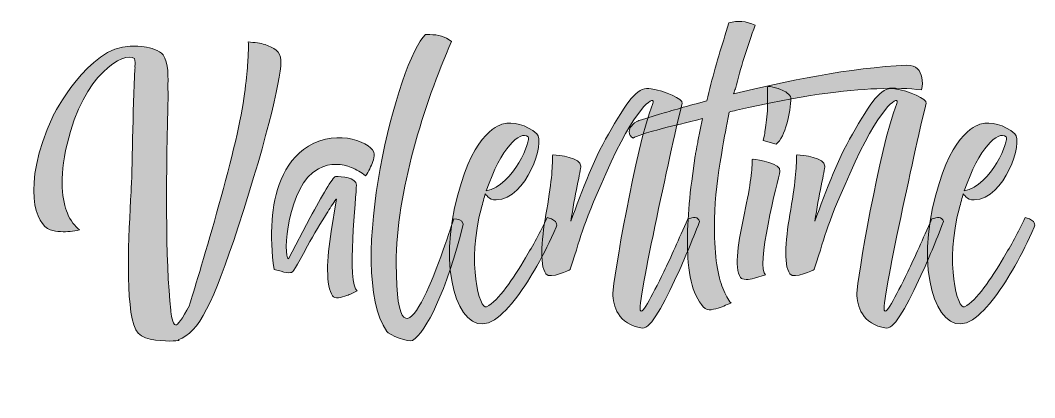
# Model space of a CAD drawing. Header units: inches. Extents: x 138 to 931, y -827 to -252.
# Drawn here: x 138 to 931, y -827 to -532 of the extents above; entities that cross this region are included whole.
import ezdxf

# ---------------------------------------------------------------- set-up
doc = ezdxf.new("R2010")
doc.units = ezdxf.units.IN
doc.header["$MEASUREMENT"] = 0
doc.layers.add('Layer 1', color=7, linetype='Continuous')

# ---------------------------------------------------------------- blocks, each defined once
blk = doc.blocks.new('block 4')
at = {"layer": 'Layer 1', "true_color": 0xffffff}
h = blk.add_hatch(color=7, dxfattribs=at)
h.dxf.hatch_style = 2
edge = h.paths.add_edge_path()
edge.add_spline(control_points=[(843.16, -576.59), (843.84, -579.64), (843.84, -582.69), (842.82, -586.41), (833.68, -585.05), (821.84, -584.72), (807.97, -585.39), (783.94, -586.41), (748.42, -590.47), (698.34, -602.31), (695.97, -602.65), (694.28, -603.32), (692.59, -603.66), (692.59, -603.66), (691.91, -606.71), (691.91, -606.71), (691.91, -606.71), (690.56, -613.48), (690.56, -613.48), (690.56, -615.51), (680.07, -663.55), (681.08, -692.65), (680.74, -718.03), (683.79, -732.24), (687.51, -741.38), (689.54, -746.45), (691.57, -750.51), (693.94, -752.88), (693.6, -752.88), (693.6, -752.88), (693.26, -753.22), (693.26, -753.22), (690.89, -754.23), (690.89, -754.23), (687.85, -755.59), (683.45, -757.28), (678.38, -758.3), (673.98, -759.31), (670.25, -754.57), (666.53, -746.79), (663.49, -740.7), (661.46, -732.24), (660.44, -721.41), (660.44, -721.41), (660.44, -721.08), (660.44, -721.08), (659.09, -703.82), (660.1, -681.82), (663.15, -657.8), (663.15, -657.8), (665.86, -637.5), (665.86, -637.5), (665.86, -637.5), (666.19, -637.16), (666.19, -637.16), (666.19, -635.81), (666.53, -634.45), (666.87, -632.76), (666.87, -632.09), (666.87, -631.75), (667.21, -631.41), (667.21, -630.39), (667.55, -629.04), (667.89, -627.35), (667.89, -627.35), (667.89, -626.33), (667.89, -626.33), (667.89, -626.33), (671.61, -608.74), (671.61, -608.74), (645.55, -615.17), (632.02, -618.55), (624.91, -620.92), (620.85, -622.27), (618.48, -623.29), (617.47, -623.96), (616.45, -623.63), (615.78, -622.95), (615.1, -621.93), (614.09, -620.24), (614.09, -618.21), (615.1, -615.84), (616.12, -614.15), (617.81, -612.46), (620.18, -611.11), (621.19, -610.43), (622.54, -610.09), (623.9, -609.75), (623.9, -609.75), (638.11, -605.36), (638.11, -605.36), (647.24, -602.65), (659.76, -598.93), (674.99, -594.87), (679.05, -577.61), (683.79, -560.69), (689.2, -544.11), (689.2, -544.11), (692.25, -533.96), (692.25, -533.96), (699.01, -531.93), (705.78, -532.61), (712.89, -535.65), (706.46, -552.91), (701.38, -569.49), (697.32, -585.39), (696.98, -586.41), (696.31, -587.76), (695.97, -589.45), (736.24, -579.64), (787.33, -568.81), (831.32, -567.12), (839.1, -566.78), (842.14, -571.52), (843.16, -576.59)], knot_values=[0, 0, 0, 0, 1, 1, 1, 2, 2, 2, 3, 3, 3, 4, 4, 4, 5, 5, 5, 6, 6, 6, 7, 7, 7, 8, 8, 8, 9, 9, 9, 10, 10, 10, 11, 11, 11, 12, 12, 12, 13, 13, 13, 14, 14, 14, 15, 15, 15, 16, 16, 16, 17, 17, 17, 18, 18, 18, 19, 19, 19, 20, 20, 20, 21, 21, 21, 22, 22, 22, 23, 23, 23, 24, 24, 24, 25, 25, 25, 26, 26, 26, 27, 27, 27, 28, 28, 28, 29, 29, 29, 30, 30, 30, 31, 31, 31, 32, 32, 32, 33, 33, 33, 34, 34, 34, 35, 35, 35, 36, 36, 36, 37, 37, 37, 38, 38, 38, 38], degree=3, periodic=1)
h = blk.add_hatch(color=7, dxfattribs=at)
h.dxf.hatch_style = 2
edge = h.paths.add_edge_path()
edge.add_spline(control_points=[(432.06, -722.09), (432.06, -826.98), (469.61, -709.57), (477.06, -687.24), (480.1, -687.24), (483.49, -687.58), (484.5, -691.3), (471.3, -744.08), (455.4, -775.55), (444.91, -782.32), (442.21, -784.01), (426.3, -777.92), (424.61, -775.21), (391.79, -726.15), (433.75, -561.71), (455.06, -543.1), (455.06, -543.1), (458.45, -543.1), (458.45, -543.1), (464.88, -543.1), (470.29, -544.45), (475.37, -548.51), (453.71, -597.24), (432.06, -666.94), (432.06, -722.09)], knot_values=[0, 0, 0, 0, 1, 1, 1, 2, 2, 2, 3, 3, 3, 4, 4, 4, 5, 5, 5, 6, 6, 6, 7, 7, 7, 8, 8, 8, 8], degree=3, periodic=1)
h = blk.add_hatch(color=7, dxfattribs=at)
h.dxf.hatch_style = 2
edge = h.paths.add_edge_path()
edge.add_spline(control_points=[(329.54, -550.88), (335.97, -553.25), (342.06, -556.29), (341.72, -563.06), (343.41, -570.5), (332.25, -620.58), (308.56, -693.33), (288.6, -752.88), (278.11, -776.23), (261.53, -781.64), (261.53, -781.98), (261.87, -782.32), (262.2, -782.32), (261.19, -782.32), (258.82, -782.66), (255.1, -782.66), (246.3, -782.66), (231.75, -781.64), (228.37, -773.86), (219.57, -755.93), (222.96, -699.08), (224.65, -665.92), (225.66, -651.37), (226, -601.29), (227.69, -569.83), (227.69, -569.49), (228.03, -569.15), (227.69, -568.13), (227.69, -568.13), (227.69, -567.8), (227.69, -567.8), (228.03, -566.1), (227.69, -564.07), (227.35, -561.71), (219.23, -556.29), (187.43, -573.21), (174.57, -628.7), (168.14, -656.79), (170.85, -673.03), (174.91, -682.84), (177.27, -688.59), (180.66, -692.99), (184.38, -695.7), (182.01, -696.37), (179.31, -696.71), (176.94, -697.05), (172.54, -697.39), (166.79, -697.39), (161.37, -695.7), (150.55, -691.98), (138.03, -662.88), (163.4, -607.05), (163.74, -606.37), (191.49, -552.23), (223.97, -552.23), (223.97, -552.23), (224.65, -552.23), (224.65, -552.23), (228.37, -551.89), (231.75, -552.23), (234.8, -552.57), (240.21, -553.58), (246.64, -555.28), (249.68, -559), (254.08, -564.75), (253.75, -577.27), (253.41, -585.39), (253.41, -587.08), (253.75, -587.76), (253.75, -588.77), (253.75, -588.77), (253.75, -590.13), (253.75, -590.13), (252.05, -647.31), (251.38, -721.75), (255.78, -758.63), (255.78, -761.34), (257.13, -769.8), (259.5, -770.14), (261.19, -770.48), (264.57, -765.4), (270.33, -754.91), (270.33, -754.57), (303.82, -646.97), (311.61, -601.29), (315.33, -578.29), (316.01, -565.77), (316.34, -557.98), (316.68, -553.58), (316.68, -550.54), (316.34, -548.85), (321.42, -549.19), (325.82, -549.86), (329.54, -550.88)], knot_values=[0, 0, 0, 0, 1, 1, 1, 2, 2, 2, 3, 3, 3, 4, 4, 4, 5, 5, 5, 6, 6, 6, 7, 7, 7, 8, 8, 8, 9, 9, 9, 10, 10, 10, 11, 11, 11, 12, 12, 12, 13, 13, 13, 14, 14, 14, 15, 15, 15, 16, 16, 16, 17, 17, 17, 18, 18, 18, 19, 19, 19, 20, 20, 20, 21, 21, 21, 22, 22, 22, 23, 23, 23, 24, 24, 24, 25, 25, 25, 26, 26, 26, 27, 27, 27, 28, 28, 28, 29, 29, 29, 30, 30, 30, 31, 31, 31, 31], degree=3, periodic=1)
h = blk.add_hatch(color=7, dxfattribs=at)
h.dxf.hatch_style = 2
edge = h.paths.add_edge_path()
edge.add_spline(control_points=[(669.25, -689.27), (663.15, -705.17), (657.4, -719.04), (651.65, -731.56), (641.84, -752.21), (631.35, -773.52), (624.58, -772.51), (605.29, -769.8), (601.57, -754.91), (601.57, -745.44), (601.57, -735.96), (619.17, -632.09), (632.7, -596.89), (635.41, -590.47), (621.87, -595.54), (600.22, -642.58), (575.86, -696.04), (578.9, -694.68), (568.07, -726.49), (568.07, -726.49), (568.07, -726.83), (568.07, -726.83), (567.74, -726.83), (552.51, -734.61), (549.13, -730.21), (543.71, -723.11), (546.08, -700.44), (549.8, -679.8), (553.86, -656.79), (554.54, -643.93), (554.2, -637.5), (554.54, -637.16), (554.88, -637.16), (554.88, -637.16), (559.28, -637.16), (576.53, -639.53), (576.53, -645.96), (576.53, -649), (571.46, -669.31), (568.75, -688.93), (576.87, -666.26), (588.37, -636.15), (600.22, -617.2), (614.77, -591.82), (621.87, -583.7), (631.35, -585.39), (641.84, -587.08), (656.73, -593.51), (655.71, -596.89), (654.36, -600.62), (622.89, -740.36), (622.89, -757.28), (622.89, -765.4), (631.69, -748.14), (641.5, -728.52), (646.91, -717.02), (653, -703.14), (660.11, -687.24), (664.51, -685.89), (668.23, -685.21), (669.25, -689.27)], knot_values=[0, 0, 0, 0, 1, 1, 1, 2, 2, 2, 3, 3, 3, 4, 4, 4, 5, 5, 5, 6, 6, 6, 7, 7, 7, 8, 8, 8, 9, 9, 9, 10, 10, 10, 11, 11, 11, 12, 12, 12, 13, 13, 13, 14, 14, 14, 15, 15, 15, 16, 16, 16, 17, 17, 17, 18, 18, 18, 19, 19, 19, 20, 20, 20, 20], degree=3, periodic=1)
h = blk.add_hatch(color=7, dxfattribs=at)
h.dxf.hatch_style = 2
edge = h.paths.add_edge_path()
edge.add_spline(control_points=[(732.17, -650.02), (730.82, -656.11), (712.55, -726.83), (721.01, -730.89), (721.01, -730.89), (712.21, -733.59), (712.21, -733.59), (707.81, -734.61), (702.74, -735.29), (701.38, -732.92), (695.97, -725.81), (700.03, -703.48), (704.43, -682.84), (709.5, -659.83), (710.52, -647.31), (710.52, -640.88), (710.86, -640.55), (710.86, -640.55), (711.19, -640.55), (715.26, -640.55), (733.19, -643.93), (732.17, -650.02)], knot_values=[0, 0, 0, 0, 1, 1, 1, 2, 2, 2, 3, 3, 3, 4, 4, 4, 5, 5, 5, 6, 6, 6, 7, 7, 7, 7], degree=3, periodic=1)
edge = h.paths.add_edge_path()
edge.add_spline(control_points=[(729.13, -628.7), (729.13, -628.7), (718.98, -626), (718.98, -626), (718.98, -626), (719.99, -621.6), (719.99, -621.6), (720.67, -618.55), (721.34, -613.81), (722.02, -607.39), (723.38, -594.87), (721.68, -584.72), (722.7, -583.7), (722.7, -583.7), (724.05, -583.7), (724.05, -583.7), (724.05, -583.7), (724.73, -583.7), (724.73, -583.7), (727.43, -584.38), (730.14, -585.05), (732.51, -586.07), (736.57, -587.42), (740.29, -589.79), (740.63, -592.5), (740.63, -603.66), (736.57, -623.29), (729.13, -628.7)], knot_values=[0, 0, 0, 0, 1, 1, 1, 2, 2, 2, 3, 3, 3, 4, 4, 4, 5, 5, 5, 6, 6, 6, 7, 7, 7, 8, 8, 8, 9, 9, 9, 9], degree=3, periodic=1)
h = blk.add_hatch(color=7, dxfattribs=at)
h.dxf.hatch_style = 2
edge = h.paths.add_edge_path()
edge.add_spline(control_points=[(860.07, -689.27), (853.98, -705.17), (848.23, -719.04), (842.48, -731.56), (832.67, -752.21), (822.17, -773.52), (815.41, -772.51), (796.12, -769.8), (792.4, -754.91), (792.4, -745.44), (792.4, -735.96), (810, -632.09), (823.53, -596.89), (826.24, -590.47), (812.7, -595.54), (791.05, -642.58), (766.68, -696.04), (769.73, -694.68), (758.9, -726.49), (758.9, -726.49), (758.9, -726.83), (758.9, -726.83), (758.56, -726.83), (743.34, -734.61), (739.95, -730.21), (734.54, -723.11), (736.91, -700.44), (740.63, -679.8), (744.69, -656.79), (745.37, -643.93), (745.03, -637.5), (745.37, -637.16), (745.71, -637.16), (745.71, -637.16), (750.1, -637.16), (767.36, -639.53), (767.36, -645.96), (767.36, -649), (762.28, -669.31), (759.58, -688.93), (767.7, -666.26), (779.2, -636.15), (791.05, -617.2), (805.6, -591.82), (812.7, -583.7), (822.17, -585.39), (832.67, -587.08), (847.55, -593.51), (846.54, -596.89), (845.19, -600.62), (813.72, -740.36), (813.72, -757.28), (813.72, -765.4), (822.51, -748.14), (832.33, -728.52), (837.74, -717.02), (843.83, -703.14), (850.94, -687.24), (855.34, -685.89), (859.06, -685.21), (860.07, -689.27)], knot_values=[0, 0, 0, 0, 1, 1, 1, 2, 2, 2, 3, 3, 3, 4, 4, 4, 5, 5, 5, 6, 6, 6, 7, 7, 7, 8, 8, 8, 9, 9, 9, 10, 10, 10, 11, 11, 11, 12, 12, 12, 13, 13, 13, 14, 14, 14, 15, 15, 15, 16, 16, 16, 17, 17, 17, 18, 18, 18, 19, 19, 19, 20, 20, 20, 20], degree=3, periodic=1)
h = blk.add_hatch(color=7, dxfattribs=at)
h.dxf.hatch_style = 2
edge = h.paths.add_edge_path()
edge.add_spline(control_points=[(347.81, -718.37), (347.81, -718.37), (364.72, -686.22), (364.72, -686.22), (373.86, -669.98), (382.32, -654.08), (384.69, -654.08), (389.09, -654.08), (400.93, -654.42), (400.93, -660.85), (400.93, -667.28), (393.15, -739.01), (401.6, -743.41), (398.56, -745.1), (395.85, -746.11), (393.48, -747.13), (389.09, -748.82), (384.01, -749.84), (382.32, -747.47), (376.9, -740.02), (377.58, -718.03), (381.3, -697.05), (381.3, -697.05), (385.03, -673.03), (385.03, -673.03), (385.36, -671.67), (385.36, -671.34), (385.03, -671.67), (382.66, -675.4), (379.95, -679.12), (377.58, -683.18), (373.18, -689.95), (367.77, -699.08), (362.69, -708.22), (353.22, -725.81), (351.53, -729.2), (349.5, -729.2), (347.81, -729.54), (344.76, -729.2), (342.05, -728.18), (342.05, -728.18), (336.64, -726.83), (336.64, -726.83), (334.61, -713.63), (333.93, -700.77), (334.95, -688.25), (336.64, -667.61), (342.73, -642.91), (363.37, -630.39), (386.38, -615.84), (414.8, -628.36), (414.8, -636.48), (414.8, -640.55), (413.11, -644.27), (411.42, -647.99), (410.4, -650.02), (409.39, -651.71), (408.03, -653.4), (404.65, -650.7), (400.93, -648.67), (396.87, -646.97), (390.1, -644.27), (380.63, -642.91), (371.15, -647.99), (347.13, -660.51), (343.07, -717.35), (347.81, -718.37)], knot_values=[0, 0, 0, 0, 1, 1, 1, 2, 2, 2, 3, 3, 3, 4, 4, 4, 5, 5, 5, 6, 6, 6, 7, 7, 7, 8, 8, 8, 9, 9, 9, 10, 10, 10, 11, 11, 11, 12, 12, 12, 13, 13, 13, 14, 14, 14, 15, 15, 15, 16, 16, 16, 17, 17, 17, 18, 18, 18, 19, 19, 19, 20, 20, 20, 21, 21, 21, 22, 22, 22, 22], degree=3, periodic=1)
h = blk.add_hatch(color=7, dxfattribs=at)
h.dxf.hatch_style = 2
edge = h.paths.add_edge_path()
edge.add_spline(control_points=[(557.59, -691.98), (557.59, -692.65), (557.59, -693.33), (557.25, -693.67), (552.51, -704.5), (547.44, -714.65), (542.02, -724.12), (532.89, -740.36), (520.7, -758.3), (508.86, -766.08), (483.82, -782.32), (465.21, -735.29), (477.73, -678.44), (490.25, -621.93), (510.21, -614.49), (515.97, -612.8), (522.4, -611.11), (534.24, -613.48), (542.02, -620.58), (548.79, -627.35), (534.24, -671.34), (510.21, -672.35), (507.17, -672.69), (505.14, -671.34), (503.79, -669.98), (502.77, -668.97), (502.09, -668.29), (501.76, -667.61), (500.74, -669.98), (499.73, -675.73), (498.71, -678.44), (486.87, -721.75), (497.36, -758.63), (502.77, -755.93), (512.25, -751.19), (523.41, -733.93), (533.22, -717.69), (538.98, -708.22), (544.39, -697.73), (550.14, -686.22), (550.14, -686.22), (552.51, -686.9), (552.51, -686.9), (553.87, -687.24), (554.88, -688.25), (555.89, -688.59), (556.91, -689.61), (557.59, -690.62), (557.59, -691.98)], knot_values=[0, 0, 0, 0, 1, 1, 1, 2, 2, 2, 3, 3, 3, 4, 4, 4, 5, 5, 5, 6, 6, 6, 7, 7, 7, 8, 8, 8, 9, 9, 9, 10, 10, 10, 11, 11, 11, 12, 12, 12, 13, 13, 13, 14, 14, 14, 15, 15, 15, 16, 16, 16, 16], degree=3, periodic=1)
edge = h.paths.add_edge_path()
edge.add_spline(control_points=[(502.43, -665.25), (524.09, -661.52), (537.96, -624.64), (535.25, -622.95), (528.83, -617.87), (514.28, -631.41), (502.43, -665.25)], knot_values=[0, 0, 0, 0, 1, 1, 1, 2, 2, 2, 2], degree=3, periodic=1)
h = blk.add_hatch(color=7, dxfattribs=at)
h.dxf.hatch_style = 2
edge = h.paths.add_edge_path()
edge.add_spline(control_points=[(931.46, -691.98), (931.46, -692.65), (931.46, -693.33), (931.12, -693.67), (926.39, -704.5), (921.31, -714.65), (915.9, -724.12), (906.76, -740.36), (894.58, -758.3), (882.74, -766.08), (857.7, -782.32), (839.09, -735.29), (851.61, -678.44), (864.13, -621.93), (884.09, -614.49), (889.84, -612.8), (896.27, -611.11), (908.11, -613.48), (915.9, -620.58), (922.66, -627.35), (908.11, -671.34), (884.09, -672.35), (881.04, -672.69), (879.01, -671.34), (877.66, -669.98), (876.65, -668.97), (875.97, -668.29), (875.63, -667.61), (874.62, -669.98), (873.6, -675.73), (872.59, -678.44), (860.74, -721.75), (871.23, -758.63), (876.65, -755.93), (886.12, -751.19), (897.29, -733.93), (907.1, -717.69), (912.85, -708.22), (918.26, -697.73), (924.02, -686.22), (924.02, -686.22), (926.39, -686.9), (926.39, -686.9), (927.74, -687.24), (928.75, -688.25), (929.77, -688.59), (930.78, -689.61), (931.46, -690.62), (931.46, -691.98)], knot_values=[0, 0, 0, 0, 1, 1, 1, 2, 2, 2, 3, 3, 3, 4, 4, 4, 5, 5, 5, 6, 6, 6, 7, 7, 7, 8, 8, 8, 9, 9, 9, 10, 10, 10, 11, 11, 11, 12, 12, 12, 13, 13, 13, 14, 14, 14, 15, 15, 15, 16, 16, 16, 16], degree=3, periodic=1)
edge = h.paths.add_edge_path()
edge.add_spline(control_points=[(876.31, -665.25), (897.96, -661.52), (911.84, -624.64), (909.13, -622.95), (902.7, -617.87), (888.15, -631.41), (876.31, -665.25)], knot_values=[0, 0, 0, 0, 1, 1, 1, 2, 2, 2, 2], degree=3, periodic=1)
at = {"layer": 'Layer 1', "lineweight": 0}
for points, knots in [([(843.16, -576.59), (843.84, -579.64), (843.84, -582.69), (842.82, -586.41), (833.68, -585.05), (821.84, -584.72), (807.97, -585.39), (783.94, -586.41), (748.42, -590.47), (698.34, -602.31), (695.97, -602.65), (694.28, -603.32), (692.59, -603.66), (692.59, -603.66), (691.91, -606.71), (691.91, -606.71), (691.91, -606.71), (690.56, -613.48), (690.56, -613.48), (690.56, -615.51), (680.07, -663.55), (681.08, -692.65), (680.74, -718.03), (683.79, -732.24), (687.51, -741.38), (689.54, -746.45), (691.57, -750.51), (693.94, -752.88), (693.6, -752.88), (693.6, -752.88), (693.26, -753.22), (693.26, -753.22), (690.89, -754.23), (690.89, -754.23), (687.85, -755.59), (683.45, -757.28), (678.38, -758.3), (673.98, -759.31), (670.25, -754.57), (666.53, -746.79), (663.49, -740.7), (661.46, -732.24), (660.44, -721.41), (660.44, -721.41), (660.44, -721.08), (660.44, -721.08), (659.09, -703.82), (660.1, -681.82), (663.15, -657.8), (663.15, -657.8), (665.86, -637.5), (665.86, -637.5), (665.86, -637.5), (666.19, -637.16), (666.19, -637.16), (666.19, -635.81), (666.53, -634.45), (666.87, -632.76), (666.87, -632.09), (666.87, -631.75), (667.21, -631.41), (667.21, -630.39), (667.55, -629.04), (667.89, -627.35), (667.89, -627.35), (667.89, -626.33), (667.89, -626.33), (667.89, -626.33), (671.61, -608.74), (671.61, -608.74), (645.55, -615.17), (632.02, -618.55), (624.91, -620.92), (620.85, -622.27), (618.48, -623.29), (617.47, -623.96), (616.45, -623.63), (615.78, -622.95), (615.1, -621.93), (614.09, -620.24), (614.09, -618.21), (615.1, -615.84), (616.12, -614.15), (617.81, -612.46), (620.18, -611.11), (621.19, -610.43), (622.54, -610.09), (623.9, -609.75), (623.9, -609.75), (638.11, -605.36), (638.11, -605.36), (647.24, -602.65), (659.76, -598.93), (674.99, -594.87), (679.05, -577.61), (683.79, -560.69), (689.2, -544.11), (689.2, -544.11), (692.25, -533.96), (692.25, -533.96), (699.01, -531.93), (705.78, -532.61), (712.89, -535.65), (706.46, -552.91), (701.38, -569.49), (697.32, -585.39), (696.98, -586.41), (696.31, -587.76), (695.97, -589.45), (736.24, -579.64), (787.33, -568.81), (831.32, -567.12), (839.1, -566.78), (842.14, -571.52), (843.16, -576.59)], [0, 0, 0, 0, 1, 1, 1, 2, 2, 2, 3, 3, 3, 4, 4, 4, 5, 5, 5, 6, 6, 6, 7, 7, 7, 8, 8, 8, 9, 9, 9, 10, 10, 10, 11, 11, 11, 12, 12, 12, 13, 13, 13, 14, 14, 14, 15, 15, 15, 16, 16, 16, 17, 17, 17, 18, 18, 18, 19, 19, 19, 20, 20, 20, 21, 21, 21, 22, 22, 22, 23, 23, 23, 24, 24, 24, 25, 25, 25, 26, 26, 26, 27, 27, 27, 28, 28, 28, 29, 29, 29, 30, 30, 30, 31, 31, 31, 32, 32, 32, 33, 33, 33, 34, 34, 34, 35, 35, 35, 36, 36, 36, 37, 37, 37, 38, 38, 38, 38]), ([(432.06, -722.09), (432.06, -826.98), (469.61, -709.57), (477.06, -687.24), (480.1, -687.24), (483.49, -687.58), (484.5, -691.3), (471.3, -744.08), (455.4, -775.55), (444.91, -782.32), (442.21, -784.01), (426.3, -777.92), (424.61, -775.21), (391.79, -726.15), (433.75, -561.71), (455.06, -543.1), (455.06, -543.1), (458.45, -543.1), (458.45, -543.1), (464.88, -543.1), (470.29, -544.45), (475.37, -548.51), (453.71, -597.24), (432.06, -666.94), (432.06, -722.09)], [0, 0, 0, 0, 1, 1, 1, 2, 2, 2, 3, 3, 3, 4, 4, 4, 5, 5, 5, 6, 6, 6, 7, 7, 7, 8, 8, 8, 8]), ([(329.54, -550.88), (335.97, -553.25), (342.06, -556.29), (341.72, -563.06), (343.41, -570.5), (332.25, -620.58), (308.56, -693.33), (288.6, -752.88), (278.11, -776.23), (261.53, -781.64), (261.53, -781.98), (261.87, -782.32), (262.2, -782.32), (261.19, -782.32), (258.82, -782.66), (255.1, -782.66), (246.3, -782.66), (231.75, -781.64), (228.37, -773.86), (219.57, -755.93), (222.96, -699.08), (224.65, -665.92), (225.66, -651.37), (226, -601.29), (227.69, -569.83), (227.69, -569.49), (228.03, -569.15), (227.69, -568.13), (227.69, -568.13), (227.69, -567.8), (227.69, -567.8), (228.03, -566.1), (227.69, -564.07), (227.35, -561.71), (219.23, -556.29), (187.43, -573.21), (174.57, -628.7), (168.14, -656.79), (170.85, -673.03), (174.91, -682.84), (177.27, -688.59), (180.66, -692.99), (184.38, -695.7), (182.01, -696.37), (179.31, -696.71), (176.94, -697.05), (172.54, -697.39), (166.79, -697.39), (161.37, -695.7), (150.55, -691.98), (138.03, -662.88), (163.4, -607.05), (163.74, -606.37), (191.49, -552.23), (223.97, -552.23), (223.97, -552.23), (224.65, -552.23), (224.65, -552.23), (228.37, -551.89), (231.75, -552.23), (234.8, -552.57), (240.21, -553.58), (246.64, -555.28), (249.68, -559), (254.08, -564.75), (253.75, -577.27), (253.41, -585.39), (253.41, -587.08), (253.75, -587.76), (253.75, -588.77), (253.75, -588.77), (253.75, -590.13), (253.75, -590.13), (252.05, -647.31), (251.38, -721.75), (255.78, -758.63), (255.78, -761.34), (257.13, -769.8), (259.5, -770.14), (261.19, -770.48), (264.57, -765.4), (270.33, -754.91), (270.33, -754.57), (303.82, -646.97), (311.61, -601.29), (315.33, -578.29), (316.01, -565.77), (316.34, -557.98), (316.68, -553.58), (316.68, -550.54), (316.34, -548.85), (321.42, -549.19), (325.82, -549.86), (329.54, -550.88)], [0, 0, 0, 0, 1, 1, 1, 2, 2, 2, 3, 3, 3, 4, 4, 4, 5, 5, 5, 6, 6, 6, 7, 7, 7, 8, 8, 8, 9, 9, 9, 10, 10, 10, 11, 11, 11, 12, 12, 12, 13, 13, 13, 14, 14, 14, 15, 15, 15, 16, 16, 16, 17, 17, 17, 18, 18, 18, 19, 19, 19, 20, 20, 20, 21, 21, 21, 22, 22, 22, 23, 23, 23, 24, 24, 24, 25, 25, 25, 26, 26, 26, 27, 27, 27, 28, 28, 28, 29, 29, 29, 30, 30, 30, 31, 31, 31, 31]), ([(669.25, -689.27), (663.15, -705.17), (657.4, -719.04), (651.65, -731.56), (641.84, -752.21), (631.35, -773.52), (624.58, -772.51), (605.29, -769.8), (601.57, -754.91), (601.57, -745.44), (601.57, -735.96), (619.17, -632.09), (632.7, -596.89), (635.41, -590.47), (621.87, -595.54), (600.22, -642.58), (575.86, -696.04), (578.9, -694.68), (568.07, -726.49), (568.07, -726.49), (568.07, -726.83), (568.07, -726.83), (567.74, -726.83), (552.51, -734.61), (549.13, -730.21), (543.71, -723.11), (546.08, -700.44), (549.8, -679.8), (553.86, -656.79), (554.54, -643.93), (554.2, -637.5), (554.54, -637.16), (554.88, -637.16), (554.88, -637.16), (559.28, -637.16), (576.53, -639.53), (576.53, -645.96), (576.53, -649), (571.46, -669.31), (568.75, -688.93), (576.87, -666.26), (588.37, -636.15), (600.22, -617.2), (614.77, -591.82), (621.87, -583.7), (631.35, -585.39), (641.84, -587.08), (656.73, -593.51), (655.71, -596.89), (654.36, -600.62), (622.89, -740.36), (622.89, -757.28), (622.89, -765.4), (631.69, -748.14), (641.5, -728.52), (646.91, -717.02), (653, -703.14), (660.11, -687.24), (664.51, -685.89), (668.23, -685.21), (669.25, -689.27)], [0, 0, 0, 0, 1, 1, 1, 2, 2, 2, 3, 3, 3, 4, 4, 4, 5, 5, 5, 6, 6, 6, 7, 7, 7, 8, 8, 8, 9, 9, 9, 10, 10, 10, 11, 11, 11, 12, 12, 12, 13, 13, 13, 14, 14, 14, 15, 15, 15, 16, 16, 16, 17, 17, 17, 18, 18, 18, 19, 19, 19, 20, 20, 20, 20]), ([(729.13, -628.7), (729.13, -628.7), (718.98, -626), (718.98, -626), (718.98, -626), (719.99, -621.6), (719.99, -621.6), (720.67, -618.55), (721.34, -613.81), (722.02, -607.39), (723.38, -594.87), (721.68, -584.72), (722.7, -583.7), (722.7, -583.7), (724.05, -583.7), (724.05, -583.7), (724.05, -583.7), (724.73, -583.7), (724.73, -583.7), (727.43, -584.38), (730.14, -585.05), (732.51, -586.07), (736.57, -587.42), (740.29, -589.79), (740.63, -592.5), (740.63, -603.66), (736.57, -623.29), (729.13, -628.7)], [0, 0, 0, 0, 1, 1, 1, 2, 2, 2, 3, 3, 3, 4, 4, 4, 5, 5, 5, 6, 6, 6, 7, 7, 7, 8, 8, 8, 9, 9, 9, 9]), ([(860.07, -689.27), (853.98, -705.17), (848.23, -719.04), (842.48, -731.56), (832.67, -752.21), (822.17, -773.52), (815.41, -772.51), (796.12, -769.8), (792.4, -754.91), (792.4, -745.44), (792.4, -735.96), (810, -632.09), (823.53, -596.89), (826.24, -590.47), (812.7, -595.54), (791.05, -642.58), (766.68, -696.04), (769.73, -694.68), (758.9, -726.49), (758.9, -726.49), (758.9, -726.83), (758.9, -726.83), (758.56, -726.83), (743.34, -734.61), (739.95, -730.21), (734.54, -723.11), (736.91, -700.44), (740.63, -679.8), (744.69, -656.79), (745.37, -643.93), (745.03, -637.5), (745.37, -637.16), (745.71, -637.16), (745.71, -637.16), (750.1, -637.16), (767.36, -639.53), (767.36, -645.96), (767.36, -649), (762.28, -669.31), (759.58, -688.93), (767.7, -666.26), (779.2, -636.15), (791.05, -617.2), (805.6, -591.82), (812.7, -583.7), (822.17, -585.39), (832.67, -587.08), (847.55, -593.51), (846.54, -596.89), (845.19, -600.62), (813.72, -740.36), (813.72, -757.28), (813.72, -765.4), (822.51, -748.14), (832.33, -728.52), (837.74, -717.02), (843.83, -703.14), (850.94, -687.24), (855.34, -685.89), (859.06, -685.21), (860.07, -689.27)], [0, 0, 0, 0, 1, 1, 1, 2, 2, 2, 3, 3, 3, 4, 4, 4, 5, 5, 5, 6, 6, 6, 7, 7, 7, 8, 8, 8, 9, 9, 9, 10, 10, 10, 11, 11, 11, 12, 12, 12, 13, 13, 13, 14, 14, 14, 15, 15, 15, 16, 16, 16, 17, 17, 17, 18, 18, 18, 19, 19, 19, 20, 20, 20, 20]), ([(347.81, -718.37), (347.81, -718.37), (364.72, -686.22), (364.72, -686.22), (373.86, -669.98), (382.32, -654.08), (384.69, -654.08), (389.09, -654.08), (400.93, -654.42), (400.93, -660.85), (400.93, -667.28), (393.15, -739.01), (401.6, -743.41), (398.56, -745.1), (395.85, -746.11), (393.48, -747.13), (389.09, -748.82), (384.01, -749.84), (382.32, -747.47), (376.9, -740.02), (377.58, -718.03), (381.3, -697.05), (381.3, -697.05), (385.03, -673.03), (385.03, -673.03), (385.36, -671.67), (385.36, -671.34), (385.03, -671.67), (382.66, -675.4), (379.95, -679.12), (377.58, -683.18), (373.18, -689.95), (367.77, -699.08), (362.69, -708.22), (353.22, -725.81), (351.53, -729.2), (349.5, -729.2), (347.81, -729.54), (344.76, -729.2), (342.05, -728.18), (342.05, -728.18), (336.64, -726.83), (336.64, -726.83), (334.61, -713.63), (333.93, -700.77), (334.95, -688.25), (336.64, -667.61), (342.73, -642.91), (363.37, -630.39), (386.38, -615.84), (414.8, -628.36), (414.8, -636.48), (414.8, -640.55), (413.11, -644.27), (411.42, -647.99), (410.4, -650.02), (409.39, -651.71), (408.03, -653.4), (404.65, -650.7), (400.93, -648.67), (396.87, -646.97), (390.1, -644.27), (380.63, -642.91), (371.15, -647.99), (347.13, -660.51), (343.07, -717.35), (347.81, -718.37)], [0, 0, 0, 0, 1, 1, 1, 2, 2, 2, 3, 3, 3, 4, 4, 4, 5, 5, 5, 6, 6, 6, 7, 7, 7, 8, 8, 8, 9, 9, 9, 10, 10, 10, 11, 11, 11, 12, 12, 12, 13, 13, 13, 14, 14, 14, 15, 15, 15, 16, 16, 16, 17, 17, 17, 18, 18, 18, 19, 19, 19, 20, 20, 20, 21, 21, 21, 22, 22, 22, 22]), ([(557.59, -691.98), (557.59, -692.65), (557.59, -693.33), (557.25, -693.67), (552.51, -704.5), (547.44, -714.65), (542.02, -724.12), (532.89, -740.36), (520.7, -758.3), (508.86, -766.08), (483.82, -782.32), (465.21, -735.29), (477.73, -678.44), (490.25, -621.93), (510.21, -614.49), (515.97, -612.8), (522.4, -611.11), (534.24, -613.48), (542.02, -620.58), (548.79, -627.35), (534.24, -671.34), (510.21, -672.35), (507.17, -672.69), (505.14, -671.34), (503.79, -669.98), (502.77, -668.97), (502.09, -668.29), (501.76, -667.61), (500.74, -669.98), (499.73, -675.73), (498.71, -678.44), (486.87, -721.75), (497.36, -758.63), (502.77, -755.93), (512.25, -751.19), (523.41, -733.93), (533.22, -717.69), (538.98, -708.22), (544.39, -697.73), (550.14, -686.22), (550.14, -686.22), (552.51, -686.9), (552.51, -686.9), (553.87, -687.24), (554.88, -688.25), (555.89, -688.59), (556.91, -689.61), (557.59, -690.62), (557.59, -691.98)], [0, 0, 0, 0, 1, 1, 1, 2, 2, 2, 3, 3, 3, 4, 4, 4, 5, 5, 5, 6, 6, 6, 7, 7, 7, 8, 8, 8, 9, 9, 9, 10, 10, 10, 11, 11, 11, 12, 12, 12, 13, 13, 13, 14, 14, 14, 15, 15, 15, 16, 16, 16, 16]), ([(502.43, -665.25), (524.09, -661.52), (537.96, -624.64), (535.25, -622.95), (528.83, -617.87), (514.28, -631.41), (502.43, -665.25)], [0, 0, 0, 0, 1, 1, 1, 2, 2, 2, 2]), ([(931.46, -691.98), (931.46, -692.65), (931.46, -693.33), (931.12, -693.67), (926.39, -704.5), (921.31, -714.65), (915.9, -724.12), (906.76, -740.36), (894.58, -758.3), (882.74, -766.08), (857.7, -782.32), (839.09, -735.29), (851.61, -678.44), (864.13, -621.93), (884.09, -614.49), (889.84, -612.8), (896.27, -611.11), (908.11, -613.48), (915.9, -620.58), (922.66, -627.35), (908.11, -671.34), (884.09, -672.35), (881.04, -672.69), (879.01, -671.34), (877.66, -669.98), (876.65, -668.97), (875.97, -668.29), (875.63, -667.61), (874.62, -669.98), (873.6, -675.73), (872.59, -678.44), (860.74, -721.75), (871.23, -758.63), (876.65, -755.93), (886.12, -751.19), (897.29, -733.93), (907.1, -717.69), (912.85, -708.22), (918.26, -697.73), (924.02, -686.22), (924.02, -686.22), (926.39, -686.9), (926.39, -686.9), (927.74, -687.24), (928.75, -688.25), (929.77, -688.59), (930.78, -689.61), (931.46, -690.62), (931.46, -691.98)], [0, 0, 0, 0, 1, 1, 1, 2, 2, 2, 3, 3, 3, 4, 4, 4, 5, 5, 5, 6, 6, 6, 7, 7, 7, 8, 8, 8, 9, 9, 9, 10, 10, 10, 11, 11, 11, 12, 12, 12, 13, 13, 13, 14, 14, 14, 15, 15, 15, 16, 16, 16, 16]), ([(876.31, -665.25), (897.96, -661.52), (911.84, -624.64), (909.13, -622.95), (902.7, -617.87), (888.15, -631.41), (876.31, -665.25)], [0, 0, 0, 0, 1, 1, 1, 2, 2, 2, 2]), ([(732.17, -650.02), (730.82, -656.11), (712.55, -726.83), (721.01, -730.89), (721.01, -730.89), (712.21, -733.59), (712.21, -733.59), (707.81, -734.61), (702.74, -735.29), (701.38, -732.92), (695.97, -725.81), (700.03, -703.48), (704.43, -682.84), (709.5, -659.83), (710.52, -647.31), (710.52, -640.88), (710.86, -640.55), (710.86, -640.55), (711.19, -640.55), (715.26, -640.55), (733.19, -643.93), (732.17, -650.02)], [0, 0, 0, 0, 1, 1, 1, 2, 2, 2, 3, 3, 3, 4, 4, 4, 5, 5, 5, 6, 6, 6, 7, 7, 7, 7])]:
    blk.add_open_spline(points, degree=3, knots=knots, dxfattribs=at)
blk = doc.blocks.new('block 2')
at = {"layer": 'Layer 1'}
blk.add_blockref('block 4', (0, 0), dxfattribs=at)

msp = doc.modelspace()

# ---------------------------------------------------------------- block references
at = {"layer": 'Layer 1'}
msp.add_blockref('block 2', (0, 0), dxfattribs=at)

doc.saveas('drawing.dxf')
